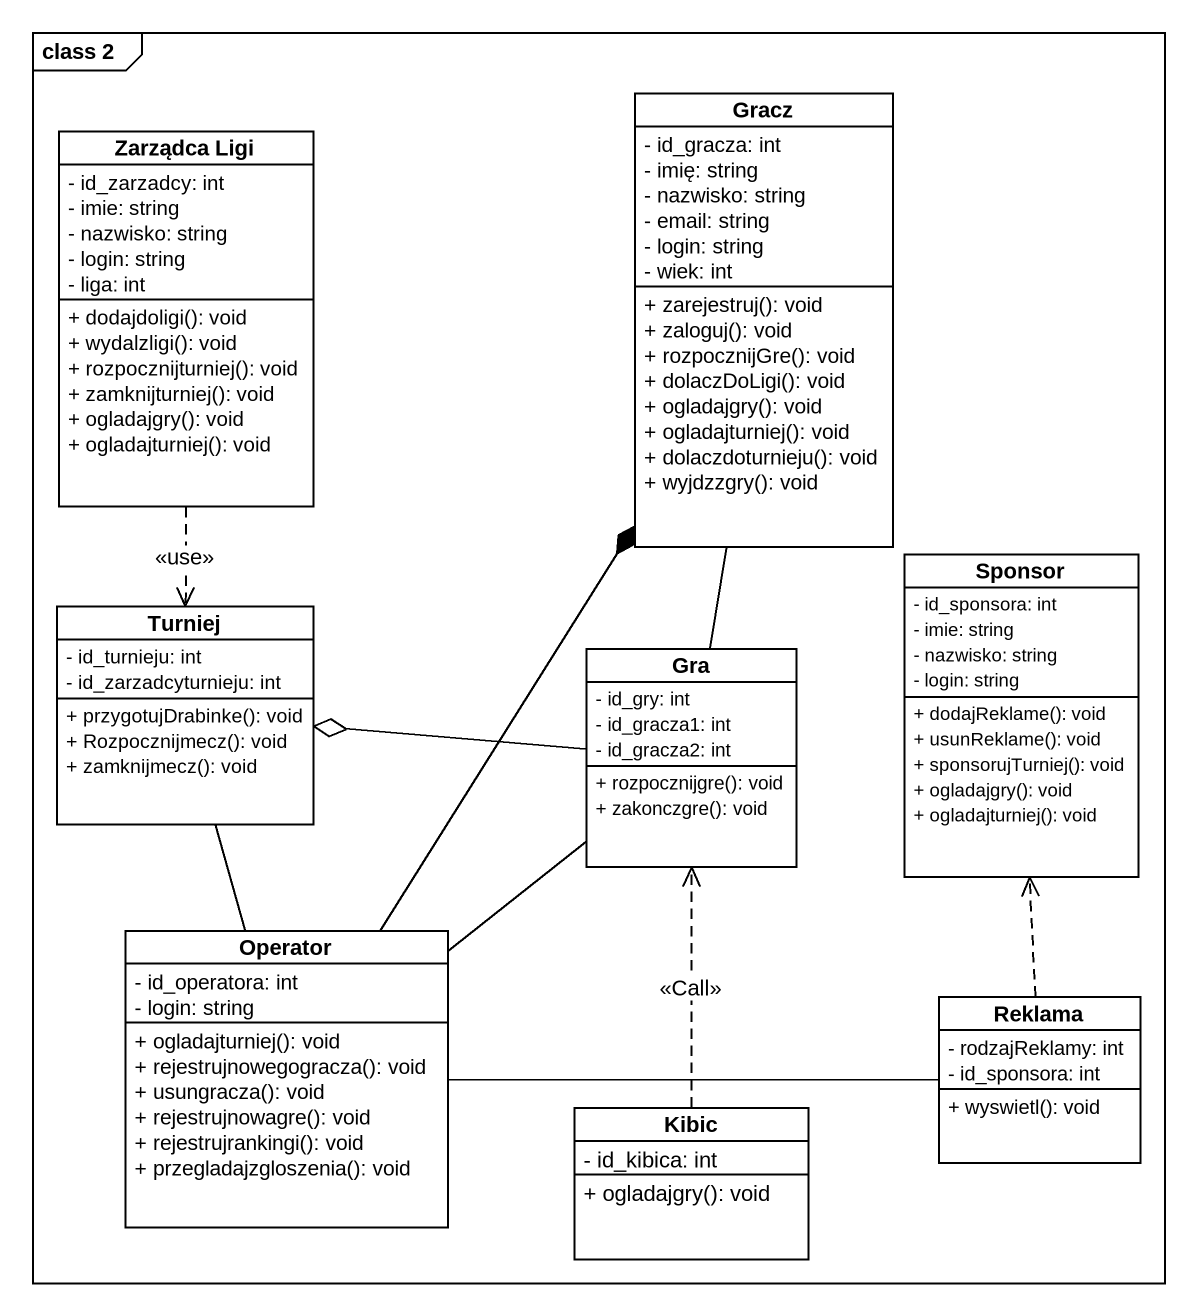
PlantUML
@startuml
mainframe class 2
hide circle
hide empty members
skinparam classAttributeIconSize 0
class Gracz {
  - id_gracza: int
  - imię: string
  - nazwisko: string
  - email: string
  - login: string
  - wiek: int
  + zarejestruj(): void
  + zaloguj(): void
  + rozpocznijGre(): void
  + dolaczDoLigi(): void
  + ogladajgry(): void
  + ogladajturniej(): void
  + dolaczdoturnieju(): void
  + wyjdzzgry(): void
}
class "Zarządca Ligi" as Zarządca_Ligi {
  - id_zarzadcy: int
  - imie: string
  - nazwisko: string
  - login: string
  - liga: int
  + dodajdoligi(): void
  + wydalzligi(): void
  + rozpocznijturniej(): void
  + zamknijturniej(): void
  + ogladajgry(): void
  + ogladajturniej(): void
}
class Sponsor {
  - id_sponsora: int
  - imie: string
  - nazwisko: string
  - login: string
  + dodajReklame(): void
  + usunReklame(): void
  + sponsorujTurniej(): void
  + ogladajgry(): void
  + ogladajturniej(): void
}
class Turniej {
  - id_turnieju: int
  - id_zarzadcyturnieju: int
  + przygotujDrabinke(): void
  + Rozpocznijmecz(): void
  + zamknijmecz(): void
}
class Gra {
  - id_gry: int
  - id_gracza1: int
  - id_gracza2: int
  + rozpocznijgre(): void
  + zakonczgre(): void
}
class Operator {
  - id_operatora: int
  - login: string
  + ogladajturniej(): void
  + rejestrujnowegogracza(): void
  + usungracza(): void
  + rejestrujnowagre(): void
  + rejestrujrankingi(): void
  + przegladajzgloszenia(): void
}
class Reklama {
  - rodzajReklamy: int
  - id_sponsora: int
  + wyswietl(): void
}
class Kibic {
  - id_kibica: int
  + ogladajgry(): void
}
Gracz -- Gra
Zarządca_Ligi ..> Turniej : <<use>>
Gra -left-o Turniej
Operator -up-* Gracz
Operator -up- Turniej
Operator -up- Gra
Operator -right- Reklama
Reklama .up.> Sponsor
Kibic .up.> Gra : <<Call>>
@enduml
